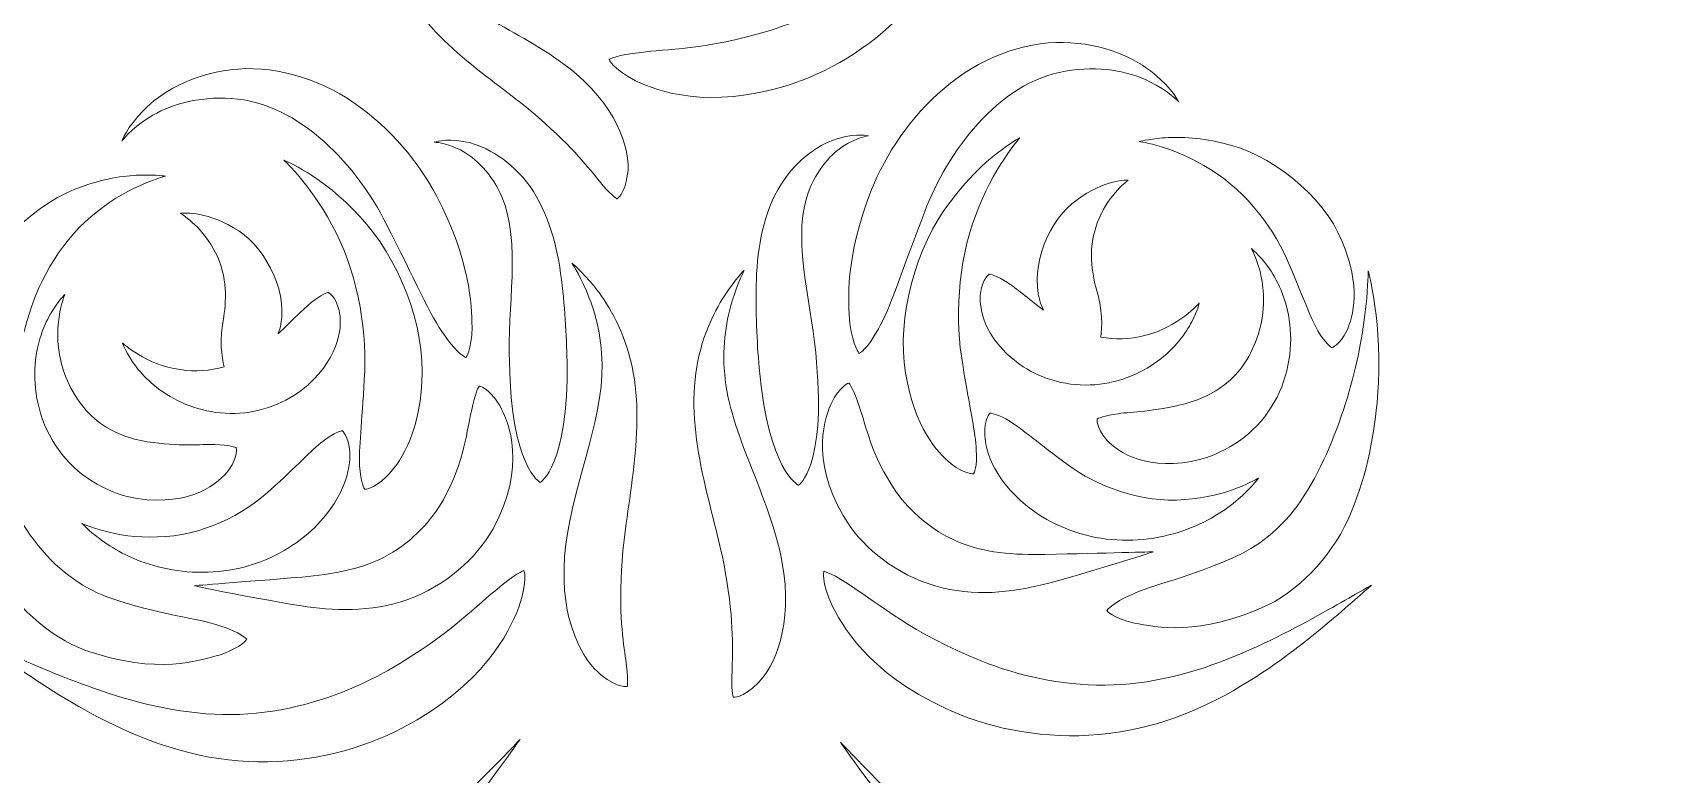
# Model space of a CAD drawing. Extents: x 272 to 570, y -510 to -85.
# Drawn here: x 402.21 to 447.46, y -259.06 to -238.61 of the extents above; entities that cross this region are included whole.
import ezdxf

# ---------------------------------------------------------------- set-up
doc = ezdxf.new("R2010")
doc.units = 0
doc.header["$MEASUREMENT"] = 0
doc.layers.add('Layer 1', color=7, linetype='Continuous')

msp = doc.modelspace()

# ---------------------------------------------------------------- linework, layer by layer
at = {"layer": 'Layer 1', "lineweight": 0}
for points, knots in [([(557.26, -428.987), (551.308, -387.897), (537.651, -351.436), (504.284, -324.924), (502.179, -323.251), (500.029, -321.698), (497.857, -320.198), (497.85, -320.186), (497.849, -320.178), (497.842, -320.165), (494.07, -313.318), (475.261, -287.817), (472.652, -270.415), (472.125, -266.903), (471.92, -263.338), (471.692, -259.797), (470.763, -245.379), (470.267, -230.936), (468.889, -216.548), (468.212, -209.477), (467.389, -202.387), (465.949, -195.426), (464.849, -190.104), (463.985, -182.192), (458.986, -178.931), (455.472, -176.638), (450.202, -176.753), (446.204, -175.918), (440.837, -174.796), (435.555, -173.309), (430.318, -171.692), (429.925, -171.571), (429.532, -171.483), (429.139, -171.379), (426.731, -165.821), (426.432, -160.379), (426.558, -157.057), (434.156, -153.314), (439.591, -143.29), (439.563, -131.489), (439.532, -118.154), (432.541, -107.109), (423.369, -104.865), (427.037, -103.332), (429.611, -99.709), (429.601, -95.486), (429.588, -89.887), (425.038, -85.359), (419.439, -85.373), (413.84, -85.386), (409.312, -89.936), (409.325, -95.534), (409.336, -99.876), (412.079, -103.564), (415.92, -104.999), (407.017, -107.569), (400.346, -118.5), (400.377, -131.582), (400.405, -143.383), (405.887, -153.381), (413.503, -157.088), (413.644, -160.387), (413.376, -165.778), (411.04, -171.308), (404.952, -172.487), (398.92, -174.461), (393.031, -175.989), (388.501, -177.164), (383.193, -176.433), (379.119, -179.12), (374.136, -182.405), (373.309, -190.321), (372.234, -195.648), (370.828, -202.617), (370.038, -209.71), (369.395, -216.784), (368.085, -231.178), (367.658, -245.623), (366.797, -260.046), (366.586, -263.588), (366.398, -267.154), (365.888, -270.669), (363.36, -288.082), (344.039, -315.749), (340.3, -322.614), (340.296, -322.62), (340.296, -322.624), (340.293, -322.63), (339.113, -323.503), (337.94, -324.392), (336.781, -325.322), (303.541, -351.992), (290.057, -388.517), (284.3, -429.635), (280.539, -456.493), (275.992, -483.154), (271.989, -509.907), (271.989, -509.907), (569.901, -509.907), (569.901, -509.907), (565.771, -483.169), (561.148, -455.828), (557.26, -428.987)], [0, 0, 0, 0, 1, 1, 1, 2, 2, 2, 3, 3, 3, 4, 4, 4, 5, 5, 5, 6, 6, 6, 7, 7, 7, 8, 8, 8, 9, 9, 9, 10, 10, 10, 11, 11, 11, 12, 12, 12, 13, 13, 13, 14, 14, 14, 15, 15, 15, 16, 16, 16, 17, 17, 17, 18, 18, 18, 19, 19, 19, 20, 20, 20, 21, 21, 21, 22, 22, 22, 23, 23, 23, 24, 24, 24, 25, 25, 25, 26, 26, 26, 27, 27, 27, 28, 28, 28, 29, 29, 29, 30, 30, 30, 31, 31, 31, 32, 32, 32, 33, 33, 33, 34, 34, 34, 34]), ([(428.07, -234.886), (427.71, -235.95), (427.119, -237.139), (426.186, -238.094), (425.272, -239.049), (424.107, -239.721), (423.026, -240.059), (420.828, -240.724), (419.463, -240.234), (418.832, -239.932), (418.179, -239.589), (418.106, -239.341), (418.106, -239.341), (418.106, -239.341), (418.324, -239.215), (418.985, -239.151), (419.643, -239.056), (420.758, -239.087), (422.543, -238.543), (423.431, -238.265), (424.42, -237.802), (425.274, -237.109), (426.13, -236.432), (426.829, -235.49), (427.343, -234.562), (427.863, -233.635), (428.232, -232.743), (428.497, -232.106), (428.757, -231.465), (428.916, -231.077), (428.916, -231.077), (428.916, -231.077), (428.848, -231.492), (428.736, -232.175), (428.612, -232.859), (428.434, -233.817), (428.07, -234.886)], [0, 0, 0, 0, 1, 1, 1, 2, 2, 2, 3, 3, 3, 4, 4, 4, 5, 5, 5, 6, 6, 6, 7, 7, 7, 8, 8, 8, 9, 9, 9, 10, 10, 10, 11, 11, 11, 12, 12, 12, 12]), ([(418.614, -242.513), (418.537, -243.087), (418.314, -243.19), (418.314, -243.19), (418.314, -243.19), (418.128, -243.064), (417.842, -242.705), (417.542, -242.348), (417.144, -241.812), (416.155, -240.947), (415.215, -240.099), (413.385, -239.037), (412.51, -237.526), (412.079, -236.792), (411.923, -236.07), (411.878, -235.567), (411.834, -235.061), (411.876, -234.763), (411.876, -234.763), (411.876, -234.763), (411.936, -235.061), (412.12, -235.509), (412.302, -235.953), (412.634, -236.541), (413.144, -237.046), (414.144, -238.083), (415.933, -238.662), (417.194, -239.743), (418.441, -240.811), (418.699, -241.963), (418.614, -242.513)], [0, 0, 0, 0, 1, 1, 1, 2, 2, 2, 3, 3, 3, 4, 4, 4, 5, 5, 5, 6, 6, 6, 7, 7, 7, 8, 8, 8, 9, 9, 9, 10, 10, 10, 10]), ([(433.002, -239.949), (432.458, -239.672), (431.598, -239.499), (430.695, -239.67), (428.827, -239.966), (427.409, -241.941), (426.815, -243.537), (426.178, -245.165), (425.86, -246.222), (425.531, -246.777), (425.224, -247.344), (425.004, -247.451), (425.004, -247.451), (425.004, -247.451), (424.832, -247.277), (424.749, -246.631), (424.695, -245.992), (424.604, -244.84), (425.345, -242.928), (425.73, -241.981), (426.4, -240.938), (427.344, -240.143), (428.27, -239.337), (429.526, -238.846), (430.633, -238.877), (431.739, -238.893), (432.636, -239.315), (433.137, -239.74), (433.653, -240.159), (433.82, -240.52), (433.82, -240.52), (433.82, -240.52), (433.561, -240.214), (433.002, -239.949)], [0, 0, 0, 0, 1, 1, 1, 2, 2, 2, 3, 3, 3, 4, 4, 4, 5, 5, 5, 6, 6, 6, 7, 7, 7, 8, 8, 8, 9, 9, 9, 10, 10, 10, 11, 11, 11, 11]), ([(413.345, -243.106), (414.282, -244.93), (414.311, -246.085), (414.324, -246.726), (414.309, -247.377), (414.157, -247.568), (414.157, -247.568), (414.157, -247.568), (413.927, -247.485), (413.562, -246.953), (413.177, -246.435), (412.75, -245.417), (411.947, -243.864), (411.189, -242.34), (409.572, -240.523), (407.683, -240.424), (406.768, -240.349), (405.93, -240.611), (405.418, -240.943), (404.89, -241.265), (404.664, -241.596), (404.664, -241.596), (404.664, -241.596), (404.793, -241.22), (405.262, -240.749), (405.716, -240.274), (406.564, -239.76), (407.662, -239.629), (408.76, -239.483), (410.06, -239.84), (411.066, -240.544), (412.087, -241.237), (412.863, -242.203), (413.345, -243.106)], [0, 0, 0, 0, 1, 1, 1, 2, 2, 2, 3, 3, 3, 4, 4, 4, 5, 5, 5, 6, 6, 6, 7, 7, 7, 8, 8, 8, 9, 9, 9, 10, 10, 10, 11, 11, 11, 11]), ([(414.078, -241.604), (414.585, -241.686), (415.286, -242.034), (415.823, -242.718), (416.368, -243.411), (416.643, -244.362), (416.766, -245.244), (416.885, -246.134), (416.927, -246.943), (416.945, -247.672), (416.99, -250.563), (416.201, -251.011), (416.201, -251.011), (416.201, -251.011), (415.399, -250.588), (415.354, -247.697), (415.289, -246.23), (415.683, -244.371), (415.144, -243.134), (414.88, -242.508), (414.409, -242.046), (414, -241.84), (413.587, -241.629), (413.276, -241.628), (413.276, -241.628), (413.276, -241.628), (413.563, -241.521), (414.078, -241.604)], [0, 0, 0, 0, 1, 1, 1, 2, 2, 2, 3, 3, 3, 4, 4, 4, 5, 5, 5, 6, 6, 6, 7, 7, 7, 8, 8, 8, 9, 9, 9, 9]), ([(423.826, -247.704), (424.084, -250.584), (423.33, -251.089), (423.33, -251.089), (423.33, -251.089), (422.499, -250.726), (422.242, -247.846), (422.183, -247.119), (422.14, -246.31), (422.166, -245.413), (422.196, -244.522), (422.371, -243.548), (422.84, -242.802), (423.302, -242.065), (423.963, -241.646), (424.459, -241.512), (424.963, -241.375), (425.259, -241.452), (425.259, -241.452), (425.259, -241.452), (424.95, -241.485), (424.561, -241.738), (424.175, -241.986), (423.756, -242.494), (423.558, -243.145), (423.152, -244.431), (423.737, -246.238), (423.826, -247.704)], [0, 0, 0, 0, 1, 1, 1, 2, 2, 2, 3, 3, 3, 4, 4, 4, 5, 5, 5, 6, 6, 6, 7, 7, 7, 8, 8, 8, 9, 9, 9, 9]), ([(428.212, -243.658), (427.704, -244.951), (427.648, -246.578), (427.858, -247.76), (428.046, -248.947), (428.216, -249.647), (428.234, -250.112), (428.265, -250.572), (428.165, -250.77), (428.165, -250.77), (428.165, -250.77), (427.94, -250.805), (427.538, -250.497), (427.156, -250.191), (426.524, -249.49), (426.284, -247.99), (426.012, -246.489), (426.576, -244.478), (427.513, -243.278), (428.421, -242.034), (429.431, -241.507), (429.431, -241.507), (429.431, -241.507), (428.681, -242.364), (428.212, -243.658)], [0, 0, 0, 0, 1, 1, 1, 2, 2, 2, 3, 3, 3, 4, 4, 4, 5, 5, 5, 6, 6, 6, 7, 7, 7, 8, 8, 8, 8]), ([(438.454, -246.826), (438.251, -247.233), (438.037, -247.293), (438.037, -247.293), (438.037, -247.293), (437.855, -247.178), (437.659, -246.827), (437.45, -246.477), (437.256, -245.908), (436.865, -245.002), (436.496, -244.088), (435.707, -242.992), (434.694, -242.38), (433.713, -241.745), (432.73, -241.608), (432.73, -241.608), (432.73, -241.608), (432.961, -241.546), (433.365, -241.51), (433.767, -241.475), (434.349, -241.483), (434.999, -241.645), (436.31, -241.913), (437.811, -243.083), (438.317, -244.352), (438.852, -245.598), (438.64, -246.434), (438.454, -246.826)], [0, 0, 0, 0, 1, 1, 1, 2, 2, 2, 3, 3, 3, 4, 4, 4, 5, 5, 5, 6, 6, 6, 7, 7, 7, 8, 8, 8, 9, 9, 9, 9]), ([(405.22, -242.533), (405.626, -242.527), (405.862, -242.564), (405.862, -242.564), (405.862, -242.564), (404.899, -242.804), (403.99, -243.537), (403.046, -244.252), (402.376, -245.424), (402.104, -246.372), (401.81, -247.314), (401.677, -247.9), (401.506, -248.27), (401.347, -248.639), (401.178, -248.773), (401.178, -248.773), (401.178, -248.773), (400.959, -248.736), (400.715, -248.352), (400.489, -247.981), (400.191, -247.172), (400.592, -245.877), (400.963, -244.562), (402.333, -243.242), (403.609, -242.839), (404.239, -242.609), (404.817, -242.541), (405.22, -242.533)], [0, 0, 0, 0, 1, 1, 1, 2, 2, 2, 3, 3, 3, 4, 4, 4, 5, 5, 5, 6, 6, 6, 7, 7, 7, 8, 8, 8, 9, 9, 9, 9]), ([(410.57, -244.131), (409.968, -242.893), (409.132, -242.12), (409.132, -242.12), (409.132, -242.12), (410.192, -242.537), (411.225, -243.68), (412.283, -244.775), (413.053, -246.716), (412.94, -248.238), (412.858, -249.755), (412.302, -250.518), (411.955, -250.862), (411.587, -251.211), (411.359, -251.199), (411.359, -251.199), (411.359, -251.199), (411.24, -251.013), (411.222, -250.552), (411.191, -250.087), (411.288, -249.374), (411.351, -248.174), (411.436, -246.976), (411.21, -245.364), (410.57, -244.131)], [0, 0, 0, 0, 1, 1, 1, 2, 2, 2, 3, 3, 3, 4, 4, 4, 5, 5, 5, 6, 6, 6, 7, 7, 7, 8, 8, 8, 8]), ([(429.984, -245.989), (429.705, -245.044), (430.251, -243.725), (431.012, -243.218), (431.756, -242.649), (432.424, -242.671), (432.424, -242.671), (432.424, -242.671), (431.896, -243.069), (431.624, -243.727), (431.318, -244.397), (431.392, -245.127), (431.533, -245.627), (431.72, -246.26), (431.708, -246.733), (431.669, -247.004), (432.057, -247.068), (432.468, -247.076), (432.876, -246.958), (433.815, -246.727), (434.385, -246.061), (434.385, -246.061), (434.385, -246.061), (434.339, -246.262), (434.178, -246.578), (434.017, -246.89), (433.717, -247.312), (433.234, -247.668), (432.757, -248.02), (432.094, -248.299), (431.371, -248.324), (430.644, -248.358), (429.931, -248.106), (429.427, -247.754), (428.412, -247.01), (428.301, -246.175), (428.35, -245.789), (428.408, -245.375), (428.599, -245.265), (428.599, -245.265), (428.599, -245.265), (428.805, -245.307), (429.091, -245.499), (429.342, -245.656), (429.639, -245.92), (430.091, -246.263), (430.056, -246.171), (430.011, -246.098), (429.984, -245.989)], [0, 0, 0, 0, 1, 1, 1, 2, 2, 2, 3, 3, 3, 4, 4, 4, 5, 5, 5, 6, 6, 6, 7, 7, 7, 8, 8, 8, 9, 9, 9, 10, 10, 10, 11, 11, 11, 12, 12, 12, 13, 13, 13, 14, 14, 14, 15, 15, 15, 16, 16, 16, 16]), ([(407.472, -246.437), (407.56, -245.924), (407.558, -245.19), (407.184, -244.556), (406.844, -243.93), (406.278, -243.589), (406.278, -243.589), (406.278, -243.589), (406.94, -243.498), (407.738, -243.986), (408.549, -244.411), (409.229, -245.665), (409.051, -246.634), (409.035, -246.743), (409, -246.818), (408.975, -246.912), (409.374, -246.535), (409.659, -246.232), (409.888, -246.053), (410.152, -245.833), (410.353, -245.769), (410.353, -245.769), (410.353, -245.769), (410.554, -245.859), (410.655, -246.265), (410.744, -246.643), (410.721, -247.485), (409.789, -248.331), (409.325, -248.735), (408.642, -249.059), (407.915, -249.102), (407.194, -249.153), (406.506, -248.944), (405.994, -248.644), (405.477, -248.34), (405.134, -247.952), (404.941, -247.658), (404.748, -247.361), (404.681, -247.166), (404.681, -247.166), (404.681, -247.166), (405.318, -247.769), (406.276, -247.9), (406.694, -247.975), (407.102, -247.925), (407.481, -247.82), (407.414, -247.555), (407.353, -247.086), (407.472, -246.437)], [0, 0, 0, 0, 1, 1, 1, 2, 2, 2, 3, 3, 3, 4, 4, 4, 5, 5, 5, 6, 6, 6, 7, 7, 7, 8, 8, 8, 9, 9, 9, 10, 10, 10, 11, 11, 11, 12, 12, 12, 13, 13, 13, 14, 14, 14, 15, 15, 15, 16, 16, 16, 16]), ([(436.051, -245.159), (435.948, -244.783), (435.827, -244.563), (435.827, -244.563), (435.827, -244.563), (436.023, -244.712), (436.274, -245.051), (436.522, -245.387), (436.802, -245.942), (436.883, -246.651), (436.963, -247.351), (436.836, -248.208), (436.369, -248.94), (435.908, -249.684), (435.133, -250.176), (434.43, -250.372), (432.976, -250.744), (432.132, -250.177), (431.834, -249.846), (431.515, -249.483), (431.568, -249.26), (431.568, -249.26), (431.568, -249.26), (431.76, -249.16), (432.149, -249.116), (432.537, -249.055), (433.11, -249.072), (433.996, -248.842), (434.433, -248.715), (434.925, -248.506), (435.304, -248.123), (435.691, -247.745), (435.974, -247.186), (436.088, -246.63), (436.204, -246.072), (436.153, -245.534), (436.051, -245.159)], [0, 0, 0, 0, 1, 1, 1, 2, 2, 2, 3, 3, 3, 4, 4, 4, 5, 5, 5, 6, 6, 6, 7, 7, 7, 8, 8, 8, 9, 9, 9, 10, 10, 10, 11, 11, 11, 12, 12, 12, 12]), ([(418.562, -255.907), (418.64, -256.408), (418.608, -256.636), (418.608, -256.636), (418.608, -256.636), (418.367, -256.713), (417.88, -256.316), (417.404, -255.942), (416.735, -254.852), (416.877, -253.052), (417.02, -251.235), (417.957, -249.357), (417.908, -247.745), (417.902, -246.942), (417.691, -246.221), (417.478, -245.731), (417.265, -245.238), (417.074, -244.961), (417.074, -244.961), (417.074, -244.961), (417.337, -245.166), (417.691, -245.602), (418.042, -246.036), (418.472, -246.728), (418.696, -247.637), (419.167, -249.499), (418.542, -251.748), (418.463, -253.173), (418.36, -254.646), (418.496, -255.399), (418.562, -255.907)], [0, 0, 0, 0, 1, 1, 1, 2, 2, 2, 3, 3, 3, 4, 4, 4, 5, 5, 5, 6, 6, 6, 7, 7, 7, 8, 8, 8, 9, 9, 9, 10, 10, 10, 10]), ([(421.524, -256.934), (421.524, -256.934), (421.468, -256.711), (421.494, -256.205), (421.507, -255.693), (421.563, -254.93), (421.307, -253.475), (421.079, -252.066), (420.222, -249.895), (420.496, -247.995), (420.624, -247.067), (420.98, -246.333), (421.283, -245.865), (421.59, -245.394), (421.83, -245.163), (421.83, -245.163), (421.83, -245.163), (421.669, -245.458), (421.508, -245.971), (421.348, -246.48), (421.214, -247.219), (421.292, -248.019), (421.411, -249.628), (422.539, -251.397), (422.872, -253.19), (423.201, -254.964), (422.649, -256.119), (422.215, -256.54), (421.772, -256.986), (421.524, -256.934), (421.524, -256.934)], [0, 0, 0, 0, 1, 1, 1, 2, 2, 2, 3, 3, 3, 4, 4, 4, 5, 5, 5, 6, 6, 6, 7, 7, 7, 8, 8, 8, 9, 9, 9, 10, 10, 10, 10]), ([(438.574, -251.829), (438.143, -252.91), (437.244, -253.92), (436.286, -254.386), (434.36, -255.288), (433.198, -254.99), (432.595, -254.894), (431.976, -254.741), (431.832, -254.545), (431.832, -254.545), (431.832, -254.545), (431.964, -254.343), (432.532, -254.101), (433.075, -253.824), (434.148, -253.651), (435.546, -252.978), (436.235, -252.631), (436.875, -252.064), (437.377, -251.22), (437.878, -250.391), (438.26, -249.395), (438.521, -248.499), (439.049, -246.687), (439.044, -245.176), (439.044, -245.176), (439.044, -245.176), (439.456, -246.627), (439.304, -248.637), (439.223, -249.637), (439.03, -250.746), (438.574, -251.829)], [0, 0, 0, 0, 1, 1, 1, 2, 2, 2, 3, 3, 3, 4, 4, 4, 5, 5, 5, 6, 6, 6, 7, 7, 7, 8, 8, 8, 9, 9, 9, 10, 10, 10, 10]), ([(403.047, -247.909), (403.219, -248.451), (403.558, -248.977), (403.983, -249.313), (404.4, -249.654), (404.911, -249.81), (405.359, -249.891), (406.264, -250.028), (406.833, -249.95), (407.225, -249.97), (407.616, -249.973), (407.817, -250.053), (407.817, -250.053), (407.817, -250.053), (407.894, -250.269), (407.614, -250.664), (407.352, -251.024), (406.572, -251.676), (405.087, -251.458), (404.368, -251.336), (403.546, -250.928), (403.009, -250.236), (402.468, -249.557), (402.252, -248.719), (402.259, -248.014), (402.266, -247.3), (402.486, -246.72), (402.697, -246.359), (402.912, -245.995), (403.091, -245.827), (403.091, -245.827), (403.091, -245.827), (402.993, -246.058), (402.931, -246.443), (402.868, -246.826), (402.874, -247.367), (403.047, -247.909)], [0, 0, 0, 0, 1, 1, 1, 2, 2, 2, 3, 3, 3, 4, 4, 4, 5, 5, 5, 6, 6, 6, 7, 7, 7, 8, 8, 8, 9, 9, 9, 10, 10, 10, 11, 11, 11, 12, 12, 12, 12]), ([(400.823, -250.022), (401.176, -250.886), (401.66, -251.838), (402.245, -252.609), (402.832, -253.396), (403.529, -253.893), (404.25, -254.166), (405.711, -254.689), (406.795, -254.75), (407.365, -254.968), (407.955, -255.15), (408.107, -255.337), (408.107, -255.337), (408.107, -255.337), (407.984, -255.547), (407.385, -255.764), (406.795, -255.922), (405.671, -256.34), (403.66, -255.644), (402.659, -255.281), (401.659, -254.37), (401.118, -253.34), (400.551, -252.311), (400.244, -251.228), (400.059, -250.242), (399.697, -248.259), (399.956, -246.773), (399.956, -246.773), (399.956, -246.773), (400.109, -248.276), (400.823, -250.022)], [0, 0, 0, 0, 1, 1, 1, 2, 2, 2, 3, 3, 3, 4, 4, 4, 5, 5, 5, 6, 6, 6, 7, 7, 7, 8, 8, 8, 9, 9, 9, 10, 10, 10, 10]), ([(409.637, -253.623), (410.459, -253.552), (411.341, -253.398), (412.012, -253.011), (412.697, -252.629), (413.215, -252.042), (413.533, -251.49), (414.144, -250.37), (414.178, -249.532), (414.305, -249.045), (414.397, -248.546), (414.522, -248.354), (414.522, -248.354), (414.522, -248.354), (414.765, -248.377), (415.085, -248.889), (415.349, -249.365), (415.831, -250.563), (414.908, -252.289), (414.435, -253.115), (413.58, -253.873), (412.555, -254.238), (411.514, -254.617), (410.462, -254.54), (409.614, -254.418), (407.924, -254.14), (406.665, -253.861), (406.665, -253.861), (406.665, -253.861), (407.964, -253.757), (409.637, -253.623)], [0, 0, 0, 0, 1, 1, 1, 2, 2, 2, 3, 3, 3, 4, 4, 4, 5, 5, 5, 6, 6, 6, 7, 7, 7, 8, 8, 8, 9, 9, 9, 10, 10, 10, 10]), ([(424.218, -248.862), (424.483, -248.319), (424.722, -248.27), (424.722, -248.27), (424.722, -248.27), (424.867, -248.449), (425.01, -248.935), (425.188, -249.407), (425.309, -250.236), (426.034, -251.286), (426.407, -251.802), (426.985, -252.332), (427.706, -252.64), (428.413, -252.955), (429.306, -253.016), (430.131, -253.001), (431.809, -252.959), (433.112, -252.927), (433.112, -252.927), (433.112, -252.927), (431.889, -253.336), (430.237, -253.789), (429.407, -253.999), (428.369, -254.185), (427.294, -253.917), (426.236, -253.661), (425.306, -252.997), (424.75, -252.225), (423.652, -250.604), (424.005, -249.363), (424.218, -248.862)], [0, 0, 0, 0, 1, 1, 1, 2, 2, 2, 3, 3, 3, 4, 4, 4, 5, 5, 5, 6, 6, 6, 7, 7, 7, 8, 8, 8, 9, 9, 9, 10, 10, 10, 10]), ([(436.019, -250.893), (436.019, -250.893), (435.877, -251.089), (435.577, -251.369), (435.278, -251.648), (434.803, -252.001), (434.171, -252.257), (433.542, -252.512), (432.757, -252.662), (431.964, -252.588), (431.167, -252.522), (430.407, -252.216), (429.846, -251.826), (428.719, -251.012), (428.492, -250.15), (428.466, -249.712), (428.448, -249.251), (428.612, -249.098), (428.612, -249.098), (428.612, -249.098), (428.826, -249.117), (429.165, -249.334), (429.516, -249.542), (429.957, -249.948), (430.753, -250.519), (431.533, -251.112), (432.795, -251.593), (433.983, -251.484), (435.156, -251.417), (436.019, -250.893), (436.019, -250.893)], [0, 0, 0, 0, 1, 1, 1, 2, 2, 2, 3, 3, 3, 4, 4, 4, 5, 5, 5, 6, 6, 6, 7, 7, 7, 8, 8, 8, 9, 9, 9, 10, 10, 10, 10]), ([(405.648, -252.517), (406.841, -252.501), (408.046, -251.891), (408.759, -251.22), (409.492, -250.569), (409.888, -250.119), (410.214, -249.875), (410.529, -249.625), (410.741, -249.583), (410.741, -249.583), (410.741, -249.583), (410.919, -249.718), (410.95, -250.179), (410.97, -250.616), (410.834, -251.498), (409.798, -252.425), (409.281, -252.872), (408.557, -253.255), (407.772, -253.404), (406.991, -253.561), (406.194, -253.493), (405.542, -253.306), (404.886, -253.117), (404.377, -252.815), (404.051, -252.57), (403.723, -252.322), (403.561, -252.142), (403.561, -252.142), (403.561, -252.142), (404.475, -252.573), (405.648, -252.517)], [0, 0, 0, 0, 1, 1, 1, 2, 2, 2, 3, 3, 3, 4, 4, 4, 5, 5, 5, 6, 6, 6, 7, 7, 7, 8, 8, 8, 9, 9, 9, 10, 10, 10, 10]), ([(408.417, -258.718), (406.949, -258.705), (405.558, -258.246), (404.44, -257.702), (403.315, -257.157), (402.42, -256.552), (401.783, -256.118), (401.156, -255.675), (400.775, -255.406), (400.775, -255.406), (400.775, -255.406), (401.201, -255.593), (401.904, -255.901), (402.607, -256.202), (403.592, -256.626), (404.727, -256.96), (405.858, -257.298), (407.151, -257.506), (408.369, -257.376), (409.597, -257.26), (410.753, -256.851), (411.68, -256.37), (413.532, -255.388), (414.377, -254.462), (414.953, -254.008), (415.506, -253.524), (415.756, -253.444), (415.756, -253.444), (415.756, -253.444), (415.873, -253.688), (415.612, -254.453), (415.336, -255.17), (414.636, -256.598), (412.407, -257.785), (411.301, -258.36), (409.872, -258.745), (408.417, -258.718)], [0, 0, 0, 0, 1, 1, 1, 2, 2, 2, 3, 3, 3, 4, 4, 4, 5, 5, 5, 6, 6, 6, 7, 7, 7, 8, 8, 8, 9, 9, 9, 10, 10, 10, 11, 11, 11, 12, 12, 12, 12]), ([(435.726, -256.514), (434.671, -257.172), (433.335, -257.774), (431.877, -257.94), (430.433, -258.119), (428.971, -257.886), (427.812, -257.429), (425.47, -256.482), (424.625, -255.135), (424.276, -254.45), (423.936, -253.716), (424.027, -253.462), (424.027, -253.462), (424.027, -253.462), (424.284, -253.516), (424.885, -253.939), (425.505, -254.33), (426.442, -255.163), (428.387, -255.946), (429.359, -256.328), (430.551, -256.614), (431.784, -256.601), (433.01, -256.602), (434.274, -256.26), (435.363, -255.806), (436.457, -255.355), (437.392, -254.831), (438.06, -254.458), (438.727, -254.078), (439.132, -253.848), (439.132, -253.848), (439.132, -253.848), (438.781, -254.155), (438.203, -254.662), (437.615, -255.159), (436.788, -255.855), (435.726, -256.514)], [0, 0, 0, 0, 1, 1, 1, 2, 2, 2, 3, 3, 3, 4, 4, 4, 5, 5, 5, 6, 6, 6, 7, 7, 7, 8, 8, 8, 9, 9, 9, 10, 10, 10, 11, 11, 11, 12, 12, 12, 12]), ([(398.426, -291.241), (396.453, -289.738), (395.125, -287.515), (394.443, -285.128), (394.101, -283.934), (393.888, -282.334), (394.192, -280.542), (394.478, -278.781), (395.243, -276.945), (396.346, -275.292), (398.547, -271.928), (401.995, -269.415), (405.028, -267.218), (411.175, -262.918), (415.65, -258.097), (415.65, -258.097), (415.65, -258.097), (414.723, -259.446), (413.091, -261.461), (411.469, -263.476), (409.064, -266.128), (406.273, -268.716), (403.512, -271.297), (400.648, -274.062), (399.168, -276.978), (398.41, -278.414), (397.992, -279.829), (397.886, -281.048), (397.772, -282.242), (397.969, -283.282), (398.185, -284.043), (398.618, -285.599), (399.862, -286.675), (400.98, -286.975), (402.088, -287.293), (403.225, -287.066), (403.952, -286.843), (404.714, -286.618), (405.094, -286.462), (405.652, -286.665), (406.184, -286.866), (407.026, -287.251), (408.205, -288.256), (409.299, -289.181), (409.595, -290.235), (408.885, -291.315), (408.195, -292.362), (406.537, -293.198), (404.596, -293.251), (402.659, -293.321), (400.422, -292.742), (398.426, -291.241)], [0, 0, 0, 0, 1, 1, 1, 2, 2, 2, 3, 3, 3, 4, 4, 4, 5, 5, 5, 6, 6, 6, 7, 7, 7, 8, 8, 8, 9, 9, 9, 10, 10, 10, 11, 11, 11, 12, 12, 12, 13, 13, 13, 14, 14, 14, 15, 15, 15, 16, 16, 16, 17, 17, 17, 17]), ([(435.653, -293.236), (433.714, -293.205), (432.044, -292.375), (431.363, -291.315), (430.661, -290.221), (430.99, -289.142), (432.146, -288.164), (433.263, -287.212), (434.071, -286.852), (434.596, -286.666), (435.145, -286.476), (435.537, -286.625), (436.297, -286.828), (437.024, -287.031), (438.148, -287.224), (439.221, -286.896), (440.304, -286.585), (441.506, -285.529), (441.931, -284.005), (442.142, -283.259), (442.336, -282.238), (442.225, -281.067), (442.122, -279.868), (441.712, -278.471), (440.961, -277.048), (439.498, -274.159), (436.649, -271.404), (433.887, -268.822), (431.093, -266.232), (428.681, -263.573), (427.057, -261.555), (425.421, -259.536), (424.491, -258.185), (424.491, -258.185), (424.491, -258.185), (428.977, -263.017), (435.132, -267.324), (438.166, -269.522), (441.599, -272.026), (443.784, -275.363), (444.879, -277.002), (445.636, -278.82), (445.919, -280.56), (446.22, -282.33), (446.01, -283.911), (445.673, -285.09), (444.999, -287.445), (443.714, -289.648), (441.774, -291.162), (439.814, -292.673), (437.59, -293.286), (435.653, -293.236)], [0, 0, 0, 0, 1, 1, 1, 2, 2, 2, 3, 3, 3, 4, 4, 4, 5, 5, 5, 6, 6, 6, 7, 7, 7, 8, 8, 8, 9, 9, 9, 10, 10, 10, 11, 11, 11, 12, 12, 12, 13, 13, 13, 14, 14, 14, 15, 15, 15, 16, 16, 16, 17, 17, 17, 17])]:
    msp.add_open_spline(points, degree=3, knots=knots, dxfattribs=at)

doc.saveas('drawing.dxf')
